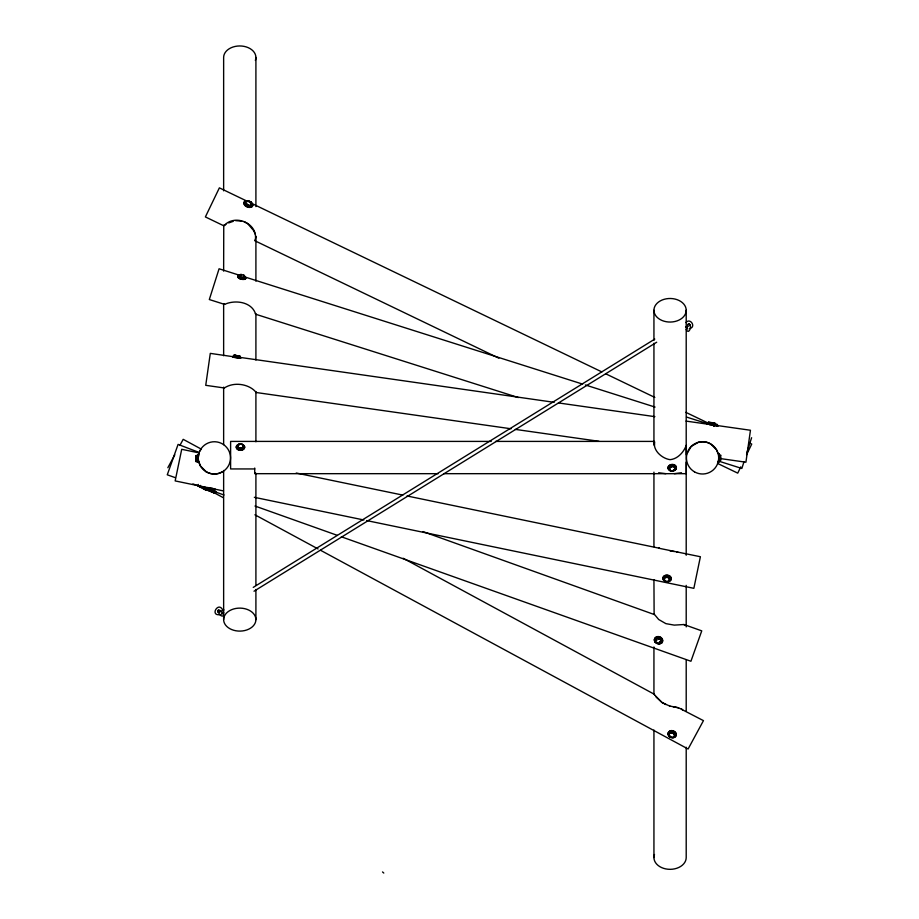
<?xml version="1.0" encoding="UTF-8"?>
<svg xmlns="http://www.w3.org/2000/svg" width="919" height="919" viewBox="0 0 919 919"><rect width="100%" height="100%" fill="white"/><g stroke="black" fill="none" stroke-linecap="round" stroke-linejoin="round"><path stroke-width="1.38" d="M197.24 460.327C197.401 468.391 197.872 448.288 197.321 457.122M197.677 460.339C197.838 468.403 198.309 448.3 197.757 457.134M237.47 445.979L238.917 448.863L241.915 448.92L243.466 446.094L242.007 444.199L239.009 444.141L237.47 445.979L238.917 448.863M238.986 445.141L239.009 444.141M241.915 448.92L243.466 446.094M242.007 444.199L243.455 447.082M197.482 458.466L197.516 455.594L196.092 455.56L195.919 461.533L197.332 461.568L197.516 455.594M195.919 461.533L196.092 455.56M197.47 458.891L197.367 460.028M220.215 611.457C216.367 606.529 218.492 617.063 223.041 615.994M197.861 457.26L197.792 460.04M663.989 579.119L665.85 576.42L668.837 576.799L669.94 579.878L668.182 581.681L665.207 581.29L663.989 579.119L665.85 576.42M665.207 581.29L665.299 580.394M669.94 579.878L668.837 576.799M708.365 423.613L708.549 422.2L714.5 422.97L714.327 424.383M709.859 423.797L710.042 422.395M712.834 424.187L713.018 422.774M198.286 457.57L199.124 452.918L181.709 449.311L175.161 480.913L205.121 487.116M686.952 453.814L691.145 446.462L698.383 442.292A16.014 15.876 8.1 0 1 710.628 443.9L716.533 449.805L718.141 453.699M718.233 461.349L717.567 463.429L737.739 473.136L740.76 466.875M205.328 489.115L205.546 487.874L208.073 488.138L214.667 489.54L214.449 490.78L205.328 489.115L214.449 490.78M207.855 489.379L208.073 488.138M212.415 490.218L212.634 488.977M234.138 355.159L233.885 356.549L238.285 357.56L239.802 357.617L240.043 356.216L234.138 355.159L240.043 356.216M235.333 357.031L235.643 355.216M238.285 357.56L238.538 356.17M239.181 275.126L238.883 276.366L240.043 277.814L242.961 278.537L244.707 277.814L245.017 276.573L243.845 275.137L240.939 274.413L239.181 275.126L240.353 276.562L243.259 277.285L245.017 276.573M240.043 277.814L240.353 276.562M240.629 275.654L240.939 274.413M242.961 278.537L243.259 277.285M243.546 276.378L243.845 275.137M676.12 468.943L676.338 467.254M654.489 442.2C652.949 450.701 662.243 458.592 670.066 459.661C677.9 459.006 683.977 451.757 686.321 445.198L686.321 473.676L443.911 473.676M743.919 461.958L741.851 468.472L718.279 460.993M746.733 453.09L751.616 437.708M668.917 734.499L670.927 731.903L673.857 732.489L674.776 735.671L673.018 737.497L670.089 736.912L668.917 734.499L670.927 731.903M670.089 736.912L670.342 736.142M674.776 735.671L673.857 732.489M673.018 737.497L675.028 734.901M655.316 640.497L657.338 637.878L660.279 638.452L661.186 641.646L659.405 643.541L656.476 642.967L655.316 640.497L657.338 637.878M656.476 642.967L656.717 642.243M661.186 641.646L660.279 638.452M659.405 643.541L661.427 640.922M707.917 423.487L708.377 422.143L711.685 423.268M713.592 425.428L714.052 424.084M245.557 201.801L246.028 204.948L249.152 206.27L251.806 204.443L251.013 202.134L247.889 200.813L245.557 201.801L246.028 204.948M247.567 201.64L247.889 200.813M249.152 206.27L251.806 204.443M251.013 202.134L251.484 205.27M205.339 489.482L207.74 490.172L208.131 489.161L214.368 491.86L213.978 492.871L205.339 489.482L205.718 488.471M211.577 492.182L211.967 491.171M213.978 492.871L212.059 491.872L212.45 490.861M199.366 452.55L178.091 444.394L167.269 474.801L175.368 477.685M200.043 450.896L201.158 449.046L183.191 439.328L179.883 445.439M689.882 325.717C688.848 319.433 685.919 330.289 687.871 328.956M746.55 454.836L751.731 444.061L749.146 442.809M713.914 424.164L714.557 422.947L718.187 425.612M717.199 424.371L716.556 425.577L714.787 424.635M167.844 467.714L174.805 454.848M206.453 488.942L205.845 490.045L199.515 486.817L197.734 485.531L198.332 484.428M199.515 486.817L200.124 485.714M197.734 485.531L200.009 486.507L200.606 485.404M203.581 489.069L204.179 487.966M205.845 490.045L204.064 488.759L204.673 487.667M687.63 324.683L688.79 323.752L690.203 324.844M255.562 473.124L254.712 473.572L254.712 468.047M233.058 356.698L210.29 353.378L205.741 385.325L224.351 387.979C234.54 381.213 249.669 384.429 255.907 392.16M654.202 614.512L422.958 531.584M243.903 202.364C246.338 199.331 252.3 201.652 252.805 205.293M252.725 205.799C250.393 209.854 241.559 205.718 244.465 201.491C247.533 199.078 254.839 202.685 252.162 206.683M653.949 694.063L403.154 558.258M223.639 271.128L223.754 225.166M669.227 467.702L670.996 465.795L673.983 465.979L675.189 468.081L673.466 470.896L670.491 470.7L669.227 467.702L670.491 470.7M669.273 468.598L670.996 465.795M255.654 314.241C252.059 301.926 235.402 299.433 224.581 304.384L209.314 299.537L219.078 268.773L239.572 275.275M255.39 313.574L255.907 314.045M668.274 580.785L670.043 578.981M685.884 322.546C690.169 317.388 696.28 326.785 690.077 328.462M224.259 225.408C235.402 213.53 257.952 223.547 255.356 239.629L254.758 240.077M232.817 356.595C232.829 357.801 243.007 358.984 239.802 357.365M253.253 587.379L654.799 339.088M254.012 591.216L656.694 342.224M221.847 613.754L222.72 613.444M245.074 279.158L239.641 278.641L237.734 276.389L238.997 275.574M219.17 612.238L218.619 612.422M220.353 611.652L223.903 609.906M220.261 614.57C209.038 616.58 218.871 599.843 223.087 610.928M221.445 613.984L223.811 612.824M228.705 222.915L233.173 221.353M218.182 610.147L220.043 610.446M222.455 471.849L218.561 473.457A16.014 15.876 11.7 0 1 206.315 471.849L200.411 465.944L198.676 461.062M681.484 472.757L674.339 473.676M251.519 206.89C248.555 207.866 244.328 206.166 243.822 202.869M685.563 326.969L688.113 326.302M225.936 224.42L223.788 225.787L205.385 216.93L219.377 187.855L246.51 200.916M249.348 205.385L248.521 205.431M554.191 402.327L232.714 356.342L234.827 356.411M665.793 473.676L658.659 472.757M207.843 487.679L209.969 487.966M239.813 357.813L240.835 357.732M240.744 358.307L232.645 356.767L234.747 356.836M235.597 220.64L241.628 221.1M491.24 441.407L230.612 441.407L230.612 468.943L254.712 468.943M495.536 441.407L654.489 441.407L654.489 445.198M719.301 457.857L720.714 457.857M254.965 473.676L438.191 473.676M711.8 424.796L709.629 424.589L712.684 424.957M678.509 707.768L670.066 706.102M212.415 488.782L211.726 488.517M212.346 489.161L211.669 488.897M238.929 447.875L241.938 447.932M196.138 457.294L197.551 457.329M196.046 460.281L197.47 460.316M206.649 487.966L204.121 487.495L205.615 488.357M671.042 466.68L674.029 466.875L675.235 468.977M366.681 520.579L693.856 588.332L700.393 556.73L658.659 548.195L659.543 548.264M219.124 612.399L217.849 611.744M341.363 536.788L690.927 661.266L701.748 630.859L683.966 624.529L674.247 625.115L665.896 623.645L658.659 619.486L653.983 613.846M712.903 422.763L714.557 422.947M214.403 489.333C220.537 489.804 203.375 486.392 204.455 487.449M214.334 489.712C221.605 490.252 198.251 485.967 206.051 488.311M665.758 577.316L668.733 577.695M707.182 423.452L715.499 424.532M707.136 423.877L715.453 424.957M558.453 402.936L654.879 416.652M686.068 421.097L710.18 424.521M712.305 424.831L750.455 430.253L745.918 462.211L720.002 458.524M239.503 358.088L239.422 358.1M255.723 392.447L511.056 428.782M515.318 429.391L599.004 441.304M670.066 550.872L674.247 551.538M209.934 488.173L208.176 488.046M210.979 488.977L209.095 488.644M678.142 707.756L673.145 706.7M208.728 488.655L211.002 489.069M211.117 488.782L208.119 488.426M657.096 638.59L660.026 639.176M670.663 732.673L673.604 733.259M296.228 473.032L402.809 495.1M407.014 495.973L659.428 548.241M216.436 489.459L223.455 490.918M254.345 497.317L363.867 519.993M206.58 488.345L204.007 487.794L206.683 489.195M233.426 356.675L235.195 357.1M713.73 424.969L715.763 426.002M239.721 357.79L240.364 357.973M211.749 488.403L212.645 488.563M656.993 640.118L654.523 639.36L654.477 640.348M660.233 641.117L662.473 641.807L661.852 642.852L659.084 642.358M205.132 487.679L206.166 488.012M214.15 491.711L216.206 492.228L212.105 490.229M214.035 492.021L216.08 492.538L208.866 489.31M243.673 276.585L582.623 384.108M585.357 384.969L655.063 407.083M686.504 417.054L706.998 423.556M255.712 314.252L518.327 397.559M678.371 707.687L703.46 720.634L688.101 749.019L320.582 550.297M676.499 551.779L678.142 552.33M706.78 423.096L709.33 423.969M713.558 425.417L714.718 425.807M706.642 423.498L709.571 424.498M714.052 426.037L713.42 425.819L714.5 426.002M192.91 483.922L205.052 488.253M213.151 491.137L223.949 494.985M254.988 506.036L337.319 535.352M654.5 694.787L662.002 702.53L670.066 706.217M209.658 490.172L210.267 490.413M207.74 490.172L212.059 491.872M246.349 204.121L249.474 205.431M249.095 202.157L601.853 371.919M605.724 373.792L654.822 397.422M685.838 412.344L707.802 422.912M254.678 240.663L498.856 358.169M210.704 490.895L223.34 497.719M254.908 514.789L318.054 548.93M665.896 704.574L662.002 702.426L656.097 697.05M200.009 486.507L204.064 488.759M243.949 221.605L247.843 223.822L253.747 230.703M714.27 425.979L713.638 425.543M224.351 387.979L223.914 387.358M683.966 624.529L684.908 625.448M222.835 613.455L220.089 610.48M243.627 445.635L244.534 447.002M681.347 708.675L682.806 710.088M382.522 871.947L383.786 873.05M246.993 204.374L247.326 204.661A2.045 1.424 20.9 0 0 247.716 204.903M246.901 204.627L247.222 204.914A2.045 1.424 20.9 0 0 247.625 205.155M654.569 694.821L654.029 693.902M224.581 304.384L223.995 303.615M218.159 612.249L217.619 610.951M254.012 231.381L255.356 234.368M654.121 614.478L653.937 579.613M686.194 329.542C688.71 334.723 691.513 327.601 690.077 324.74M246.66 204.305L246.637 203.731A1.447 1.011 20.9 0 1 246.625 203.421M255.585 235.85L255.907 237.527M673.983 465.979L674.029 466.875M673.42 470L673.466 470.896M197.298 459.833L197.332 461.568M719.232 453.664L719.232 462.05M718.796 453.664L718.796 462.05M686.206 310.277A16.14 11.786 0 0 1 662.002 320.478A16.14 11.786 0 0 1 662.002 300.065A16.14 11.786 0 0 1 686.206 310.277L686.206 454.974M686.206 462.131L686.206 555.26M686.206 585.346L686.206 626.896M686.206 659.842L686.206 711.421M686.206 747.239L686.206 857.553A16.14 11.786 0 0 1 667.964 869.236A16.14 11.786 0 0 1 654.489 854.498M653.937 310.277L653.937 340.363M653.937 343.224L653.937 444.945M653.937 472.159L653.937 546.667M653.937 646.953L653.937 694.224M653.937 730.042L653.937 857.553M255.907 57.449L255.907 206.591M255.907 236.711L255.907 281.168M255.907 314.149L255.907 360.041M255.907 391.597L255.907 441.786M255.907 473.342L255.907 585.196M255.907 589.504L255.907 619.613A16.14 11.499 0 0 1 231.703 629.572A16.14 11.499 0 0 1 231.703 609.653A16.14 11.499 0 0 1 255.907 619.613M223.639 190.819L223.639 57.449A16.14 11.499 0 0 1 241.881 46.053A16.14 11.499 0 0 1 255.356 60.424M223.639 304.12L223.639 355.745M223.639 387.29L223.639 444.658M223.639 470.471L223.639 619.613M673.168 733.431A1.608 1.321 18.6 0 1 673.432 733.73M671.329 732.857A1.608 1.321 18.6 0 1 672.903 732.96M673.248 733.201A1.608 1.321 18.6 0 1 673.696 733.821M670.778 467.357A1.608 1.252 -2.8 0 1 671.329 466.863M670.617 467.392A1.608 1.252 -2.8 0 1 671.318 466.588M672.111 466.37A1.608 1.252 -2.8 0 1 672.536 466.392M658.429 638.958A1.608 1.367 18.7 0 1 659.233 639.187M658.509 638.739A1.608 1.367 18.7 0 1 659.647 639.21M668.595 578.281A1.608 1.241 6.3 0 1 668.676 578.602M665.666 577.695A1.608 1.241 6.3 0 1 665.896 577.442M667.826 577.247A1.608 1.241 6.3 0 1 668.446 577.706M668.63 578.005A1.608 1.241 6.3 0 1 668.676 578.66M241.456 447.944A1.608 1.16 1 0 1 239.491 447.955M242.593 444.762A4.193 3.01 1 0 1 243.374 449.506A4.193 3.01 1 0 1 236.792 448.759A4.193 3.01 1 0 1 239.422 444.405M246.533 203.984A1.447 1.011 20.9 0 1 246.533 203.673M241.077 277.584A1.608 0.689 13.7 0 1 240.261 276.642M243.305 275.677A4.193 1.804 13.7 0 1 244.856 278.916A4.193 1.804 13.7 0 1 238.193 277.262A4.193 1.804 13.7 0 1 241.203 275.16M244.144 276.47A4.193 1.804 13.7 0 1 244.247 279.41A4.193 1.804 13.7 0 1 237.941 277.469M237.895 276.045A4.193 1.804 13.7 0 1 239.158 275.528M713.523 423.67A4.193 1.011 28 0 1 717.888 426.198M713.328 424.038A4.193 1.011 28 0 1 717.015 426.025M660.037 641.807A1.62 1.287 19.6 0 1 659.486 642.255M242.214 278.089A1.62 0.62 17.6 0 1 241.823 278.02M241.421 277.894A1.62 0.62 17.6 0 1 240.341 276.688M720.714 455.261L719.301 455.261L719.301 460.453L720.714 460.453L720.714 455.261M668.871 736.153A4.193 3.435 18.6 0 0 675.936 735.993A4.193 3.435 18.6 0 0 671.49 730.8A4.193 3.435 18.6 0 0 668.871 736.153M668.952 735.924A4.193 3.435 18.6 0 0 676.016 735.763A4.193 3.435 18.6 0 0 671.571 730.559A4.193 3.435 18.6 0 0 668.952 735.924M669.744 470.574A4.193 3.251 -2.8 0 0 676.384 468.162A4.193 3.251 -2.8 0 0 670.514 464.957A4.193 3.251 -2.8 0 0 669.744 470.574M669.721 470.298A4.193 3.251 -2.8 0 0 676.361 467.886A4.193 3.251 -2.8 0 0 670.502 464.681A4.193 3.251 -2.8 0 0 669.721 470.298M655.236 642.278A4.193 3.55 18.7 0 0 662.323 642.036A4.193 3.55 18.7 0 0 657.924 636.741A4.193 3.55 18.7 0 0 655.236 642.278M655.316 642.059A4.193 3.55 18.7 0 0 662.404 641.83A4.193 3.55 18.7 0 0 657.993 636.522A4.193 3.55 18.7 0 0 655.316 642.059M664.598 581.118A4.193 3.239 6.3 0 0 671.226 579.131A4.193 3.239 6.3 0 0 665.379 575.558A4.193 3.239 6.3 0 0 664.598 581.118M664.632 580.842A4.193 3.239 6.3 0 0 671.261 578.855A4.193 3.239 6.3 0 0 665.402 575.283A4.193 3.239 6.3 0 0 664.632 580.842M238.308 449.598A4.193 3.01 1 0 0 244.649 447.105A4.193 3.01 1 0 0 238.412 444.382A4.193 3.01 1 0 0 238.308 449.598M694.488 471.849A16.14 16.14 0 0 0 718.692 457.869A16.14 16.14 0 0 0 694.488 443.9A16.14 16.14 0 0 0 694.488 471.849M206.315 471.849A16.14 16.14 0 0 0 230.52 457.869A16.14 16.14 0 0 0 206.315 443.9A16.14 16.14 0 0 0 206.315 471.849"/></g></svg>
